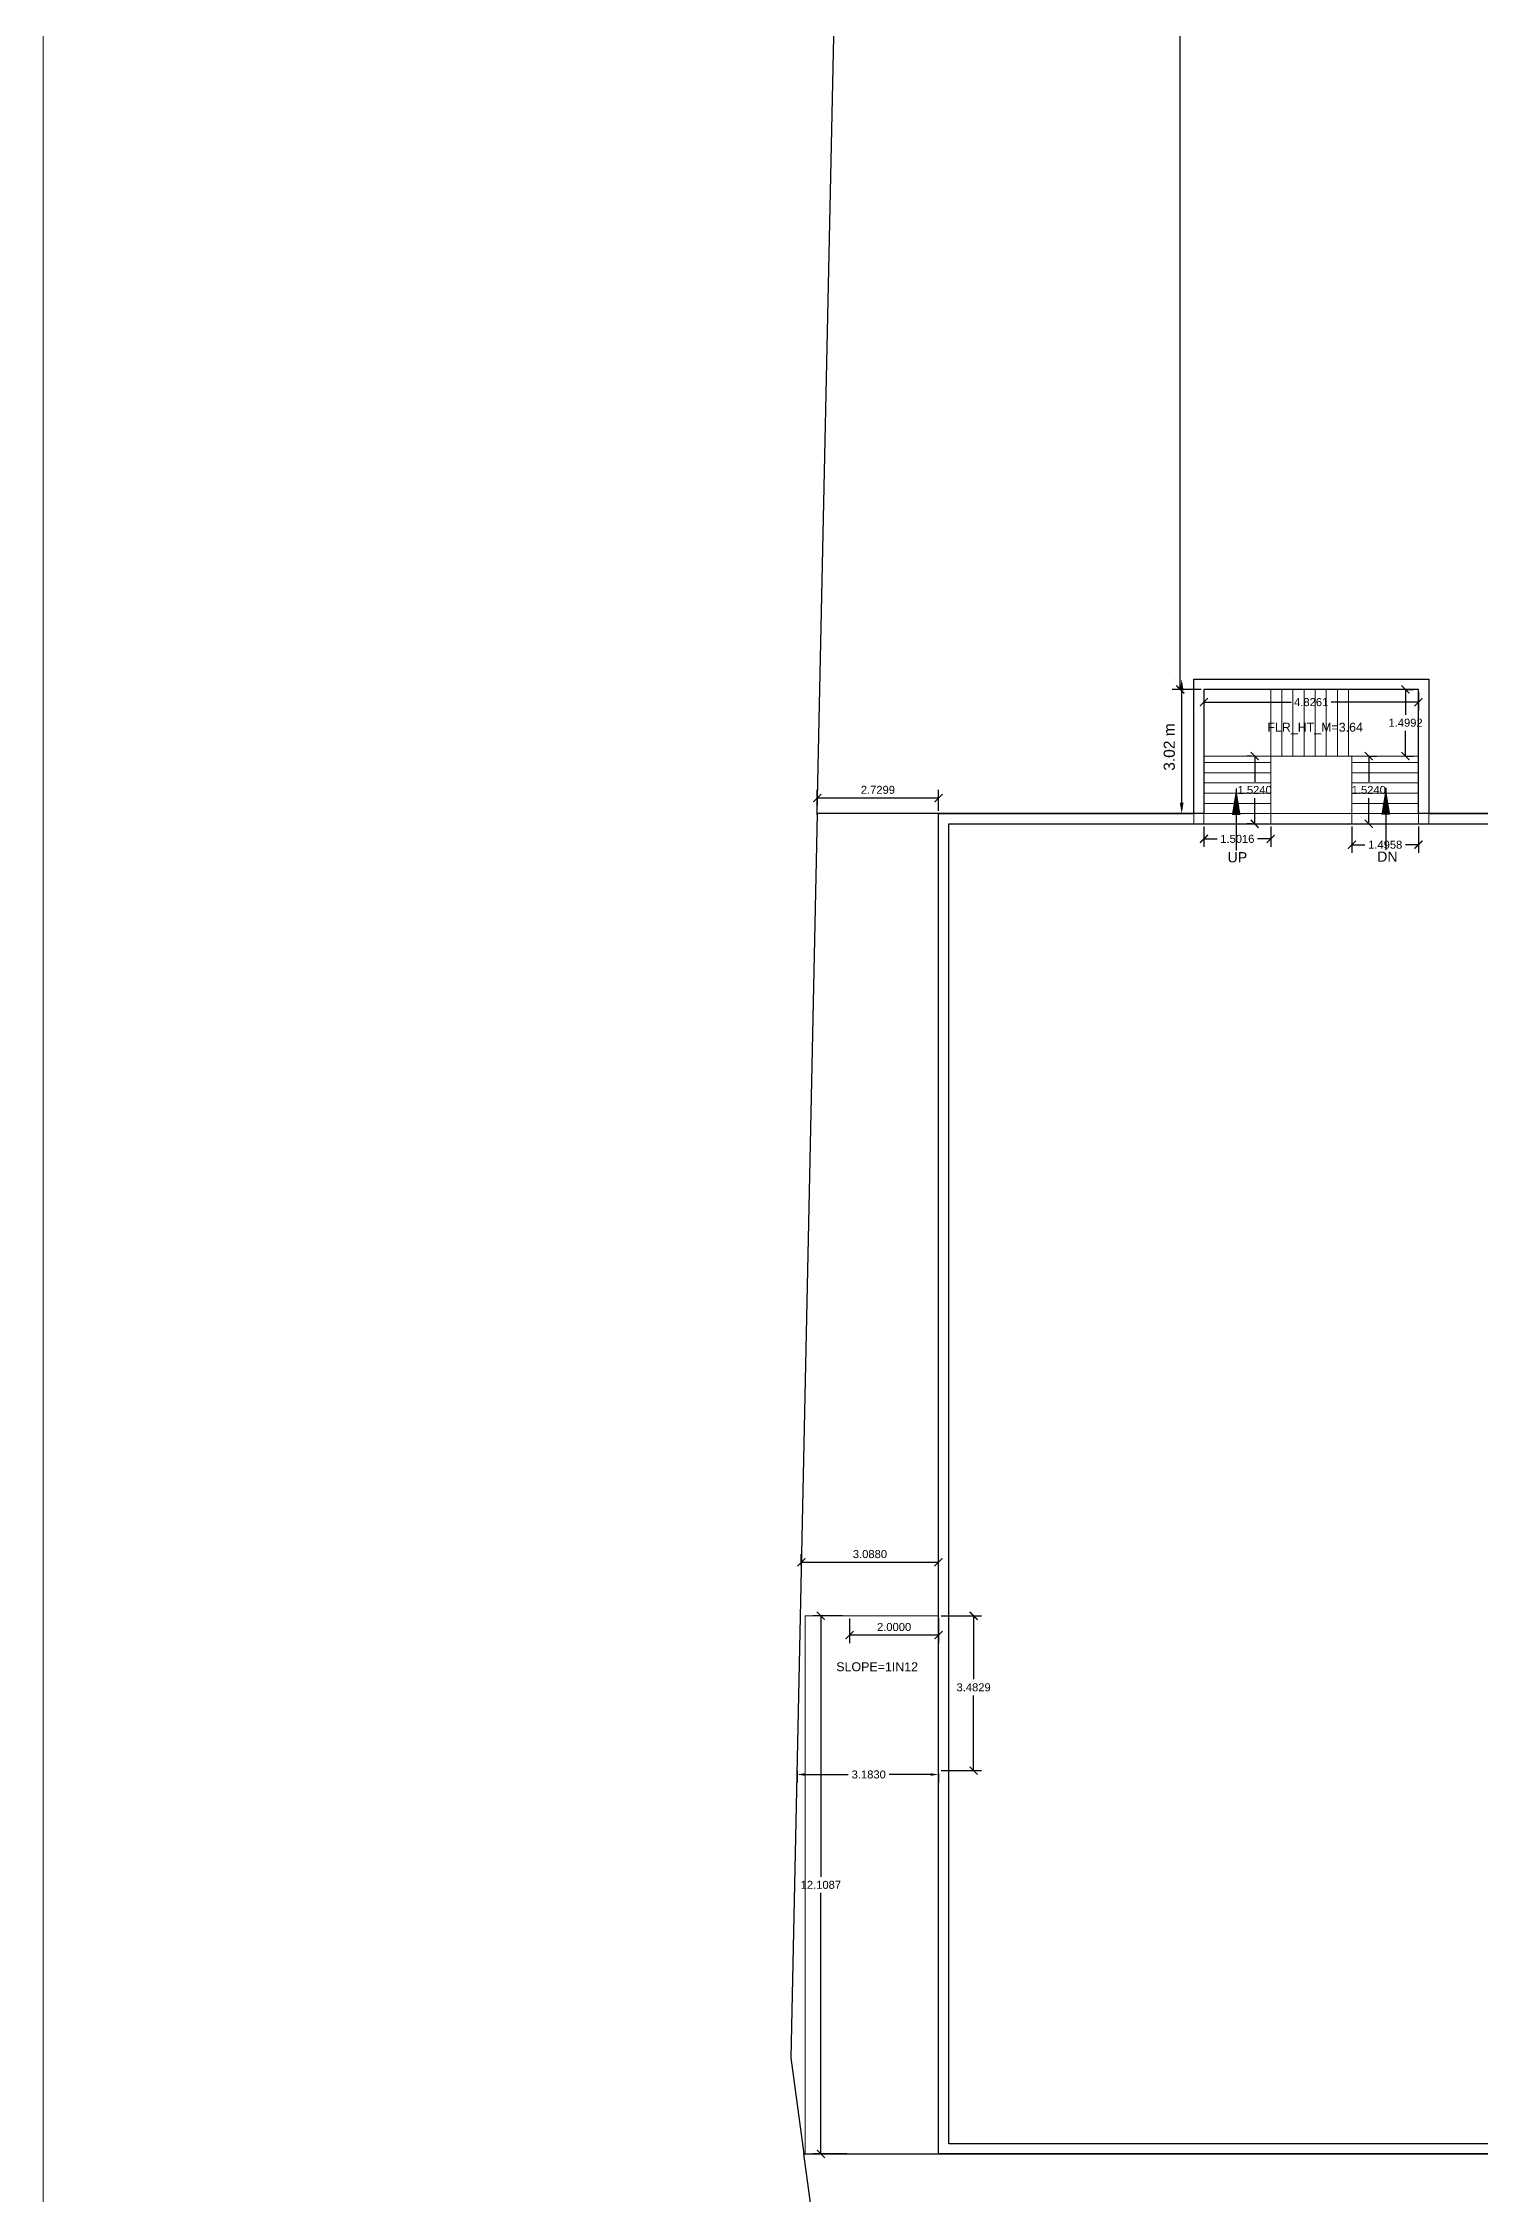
# Model space of a CAD drawing. Header units: metres. Extents: x -1561199 to -1560810, y 43748 to 43956.
# Drawn here: x -1561199.41 to -1561167.06, y 43831.55 to 43879.97 of the extents above; entities that cross this region are included whole.
import ezdxf

# ---------------------------------------------------------------- set-up
doc = ezdxf.new("R2010")
doc.units = ezdxf.units.M
doc.header["$LTSCALE"] = 750
doc.header["$MEASUREMENT"] = 0
doc.header["$PDMODE"] = 35
doc.header["$PDSIZE"] = 50
doc.layers.get('0').update_dxf_attribs({"lineweight": 5, "plot": 0})
doc.layers.get('Defpoints').update_dxf_attribs({"lineweight": 0})
for name, color, linetype in [('BLK_1_BASEMENT_-1_BLDG_FOOTPRINT', 1, 'Continuous'), ('BLK_1_FLR_-1_COVERED_PARKING', 173, 'Continuous'), ('BLK_1_FLR_0_EXIT_WIDTH_DOOR', 2, 'Continuous'), ('BLK_1_LVL_-1_BSMNT_FRONT_SETBACK', 2, 'Continuous'), ('BLK_1_LVL_-1_BSMNT_REAR_SETBACK', 11, 'Continuous'), ('BLK_1_LVL_-1_BSMNT_SIDE_SETBACK1', 171, 'Continuous')]:
    doc.layers.add(name, color=color, linetype=linetype)
for name, color, linetype, plot in [('BLK_1_COVERED_AREA', 140, 'Continuous', False), ('BLK_1_FLR_-1_BLT_UP_AREA', 1, 'Continuous', False), ('BLK_1_FLR_-1_BLT_UP_AREA_DEDUCT', 1, 'Continuous', False)]:
    doc.layers.add(name, color=color, linetype=linetype, plot=plot)
for name, color, linetype, lineweight in [('BLK_1_FLR_-1_FIRESTAIR_1', 1, 'Continuous', 0), ('BLK_1_FLR_-1_FIRESTAIR_1_FLIGHT_1', 7, 'Continuous', 0), ('BLK_1_FLR_-1_FIRESTAIR_1_FLIGHT_2', 7, 'Continuous', 0), ('BLK_1_FLR_-1_FIRESTAIR_1_LANDING_1', 7, 'Continuous', 0), ('BLK_1_FLR_-1_VEHICLE_RAMP_1', 1, 'Continuous', 0), ('ED', 30, 'Continuous', 0)]:
    doc.layers.add(name, color=color, linetype=linetype, lineweight=lineweight)
doc.styles.add('S', font='swiss.ttf')
doc.styles.get("Standard").update_dxf_attribs({"font": 'arial.ttf'})
doc.dimstyles.new('METRIC', dxfattribs={"dimtxt": 0.45, "dimasz": 0.25, "dimexe": 0.15, "dimexo": 0.15, "dimgap": 0.15, "dimtad": 1, "dimzin": 0, "dimdsep": 46, "dimtxsty": 'S', "dimcen": 0, "dimclrd": 1, "dimclre": 1, "dimclrt": 5, "dimadec": 0, "dimazin": 2, "dimtfac": 1, "dimtix": 1, "dimtofl": 0, "dimtmove": 1, "dimatfit": 0, "dimfxl": 0, "dimtolj": 1, "dimtzin": 0, "dimarcsym": 0})
doc.dimstyles.get("Standard").update_dxf_attribs({"dimtxt": 0.18, "dimasz": 0.18, "dimexe": 0.18, "dimexo": 0.0625, "dimgap": 0.09, "dimtad": 1, "dimtih": 1, "dimtoh": 1, "dimdec": 4, "dimzin": 0, "dimdsep": 46, "dimtxsty": 'Standard', "dimblk": 'ARCHTICK', "dimcen": 0.09, "dimadec": 0, "dimazin": 0, "dimtfac": 1, "dimtdec": 4, "dimtofl": 0, "dimtmove": 0, "dimatfit": 3, "dimldrblk": 'ARCHTICK', "dimfxl": 0, "dimtolj": 1, "dimtzin": 0, "dimarcsym": 0})
doc.dimstyles.new('STANDARD$0', dxfattribs={"dimscale": 0, "dimtxt": 9, "dimasz": 2, "dimexe": 2, "dimexo": 1, "dimgap": 0.5, "dimtad": 1, "dimdec": 1, "dimzin": 0, "dimdsep": 46, "dimlunit": 4, "dimtxsty": 'Standard', "dimblk1": 'ARCHTICK', "dimblk2": 'ARCHTICK', "dimsah": 1, "dimcen": 0, "dimdle": 1.5, "dimclrd": 1, "dimclre": 1, "dimclrt": 4, "dimadec": 0, "dimazin": 0, "dimtfac": 0.3, "dimtdec": 1, "dimtix": 1, "dimtmove": 0, "dimatfit": 3, "dimldrblk": 'ARCHTICK', "dimfxl": 0, "dimfrac": 2, "dimtolj": 1, "dimtzin": 0, "dimarcsym": 0})

# ---------------------------------------------------------------- blocks, each defined once
blk = doc.blocks.new('_ArchTick')
at = {"color": 0, "linetype": 'ByBlock', "const_width": 0.15}
blk.add_lwpolyline([(-0.5, -0.5), (0.5, 0.5)], dxfattribs=at)
blk = doc.blocks.new('*D288')
at = {"layer": 'Defpoints', "color": 0}
for p in [(-1561173.824, 43909.902), (-1561173.076, 43909.902, -22.097), (-1561173.292, 43865.427, -22.097)]:
    blk.add_point(p, dxfattribs=at)
at = {"layer": 'ED', "color": 0, "lineweight": -2}
for p, q in [((-1561173.138, 43909.902), (-1561174.004, 43909.902)), ((-1561173.824, 43909.902), (-1561173.824, 43887.846)), ((-1561173.824, 43865.427), (-1561173.824, 43887.482)), ((-1561173.354, 43865.427), (-1561174.004, 43865.427))]:
    blk.add_line(p, q, dxfattribs=at)
at = {"layer": 'ED', "color": 0, "lineweight": -2, "xscale": 0.18, "yscale": 0.18, "zscale": 0.18}
for p, rotation in [((-1561173.824, 43909.902), 90), ((-1561173.824, 43865.427), 270)]:
    blk.add_blockref('_ArchTick', p, dxfattribs=dict(at, rotation=rotation))
at = {"layer": 'ED', "color": 0, "insert": (-1561173.824, 43887.664), "char_height": 0.18, "attachment_point": 5}
blk.add_mtext('\\A1;44.4750', dxfattribs=at)
blk = doc.blocks.new('*D290')
at = {"layer": 'Defpoints', "color": 0}
for p in [(-1561179.262, 43862.985), (-1561181.992, 43862.546, -22.097), (-1561179.262, 43862.632, -22.097)]:
    blk.add_point(p, dxfattribs=at)
at = {"layer": 'ED', "color": 0, "lineweight": -2}
for p, q in [((-1561181.992, 43862.609), (-1561181.992, 43863.165)), ((-1561181.992, 43862.985), (-1561179.262, 43862.985)), ((-1561179.262, 43862.695), (-1561179.262, 43863.165))]:
    blk.add_line(p, q, dxfattribs=at)
at = {"layer": 'ED', "color": 0, "lineweight": -2, "xscale": 0.18, "yscale": 0.18, "zscale": 0.18, "rotation": 180}
blk.add_blockref('_ArchTick', (-1561181.992, 43862.985), dxfattribs=at)
at = {"layer": 'ED', "color": 0, "lineweight": -2, "xscale": 0.18, "yscale": 0.18, "zscale": 0.18}
blk.add_blockref('_ArchTick', (-1561179.262, 43862.985), dxfattribs=at)
at = {"layer": 'ED', "color": 0, "insert": (-1561180.627, 43863.167), "char_height": 0.18, "attachment_point": 5}
blk.add_mtext('\\A1;2.7299', dxfattribs=at)
blk = doc.blocks.new('*D306')
at = {"color": 0, "lineweight": -2}
for p, q in [((-1561173.942, 43865.657), (-1561173.942, 43865.657)), ((-1561173.792, 43862.882), (-1561173.792, 43865.407)), ((-1561173.942, 43862.632), (-1561173.942, 43862.632))]:
    blk.add_line(p, q, dxfattribs=at)
at = {"color": 0}
for points in [[(-1561173.834, 43865.407), (-1561173.75, 43865.407), (-1561173.792, 43865.657)], [(-1561173.834, 43862.882), (-1561173.75, 43862.882), (-1561173.792, 43862.632)]]:
    blk.add_solid(points, dxfattribs=at)
at = {"layer": 'Defpoints', "color": 0}
for p in [(-1561173.792, 43865.657), (-1561173.522, 43865.657, -1145.117), (-1561173.292, 43862.632, -1123.851)]:
    blk.add_point(p, dxfattribs=at)
at = {"color": 0, "lineweight": -2, "insert": (-1561174.071, 43864.131), "char_height": 0.25, "attachment_point": 5, "rotation": 90, "style": 'S'}
blk.add_mtext('\\A1;3.02 m', dxfattribs=at)
blk = doc.blocks.new('*D312')
at = {"layer": 'BLK_1_FLR_-1_FIRESTAIR_1_LANDING_1', "color": 0, "linetype": 'Continuous', "lineweight": -2}
for p, q in [((-1561173.292, 43865.364), (-1561173.292, 43864.96)), ((-1561168.466, 43865.364), (-1561168.466, 43864.96))]:
    blk.add_line(p, q, dxfattribs=at)
at = {"layer": 'BLK_1_FLR_-1_FIRESTAIR_1_LANDING_1', "color": 0, "lineweight": -2}
for p, q in [((-1561173.292, 43865.14), (-1561171.329, 43865.14)), ((-1561168.466, 43865.14), (-1561170.429, 43865.14))]:
    blk.add_line(p, q, dxfattribs=at)
at = {"layer": 'Defpoints', "color": 0, "linetype": 'Continuous'}
for p in [(-1561173.292, 43865.427, -763.65), (-1561168.466, 43865.427, -763.65), (-1561168.466, 43865.14)]:
    blk.add_point(p, dxfattribs=at)
at = {"layer": 'BLK_1_FLR_-1_FIRESTAIR_1_LANDING_1', "color": 0, "linetype": 'Continuous', "lineweight": -2, "xscale": 0.18, "yscale": 0.18, "zscale": 0.18, "rotation": 180}
blk.add_blockref('_ArchTick', (-1561173.292, 43865.14), dxfattribs=at)
at = {"layer": 'BLK_1_FLR_-1_FIRESTAIR_1_LANDING_1', "color": 0, "linetype": 'Continuous', "lineweight": -2, "xscale": 0.18, "yscale": 0.18, "zscale": 0.18}
blk.add_blockref('_ArchTick', (-1561168.466, 43865.14), dxfattribs=at)
at = {"layer": 'BLK_1_FLR_-1_FIRESTAIR_1_LANDING_1', "color": 0, "linetype": 'Continuous', "insert": (-1561170.879, 43865.14), "char_height": 0.18, "attachment_point": 5}
blk.add_mtext('\\A1;4.8261', dxfattribs=at)
blk = doc.blocks.new('*D313')
at = {"layer": 'BLK_1_FLR_-1_FIRESTAIR_1_FLIGHT_1', "color": 0, "linetype": 'Continuous', "lineweight": -2}
for p, q in [((-1561173.292, 43862.34), (-1561173.292, 43861.884)), ((-1561171.79, 43862.34), (-1561171.79, 43861.884)), ((-1561173.292, 43862.064), (-1561172.996, 43862.064)), ((-1561171.79, 43862.064), (-1561172.086, 43862.064))]:
    blk.add_line(p, q, dxfattribs=at)
at = {"layer": 'Defpoints', "color": 0, "linetype": 'Continuous'}
for p in [(-1561173.292, 43862.402, 21.07), (-1561171.79, 43862.402, 21.07), (-1561171.79, 43862.064)]:
    blk.add_point(p, dxfattribs=at)
at = {"layer": 'BLK_1_FLR_-1_FIRESTAIR_1_FLIGHT_1', "color": 0, "linetype": 'Continuous', "lineweight": -2, "xscale": 0.18, "yscale": 0.18, "zscale": 0.18, "rotation": 180}
blk.add_blockref('_ArchTick', (-1561173.292, 43862.064), dxfattribs=at)
at = {"layer": 'BLK_1_FLR_-1_FIRESTAIR_1_FLIGHT_1', "color": 0, "linetype": 'Continuous', "lineweight": -2, "xscale": 0.18, "yscale": 0.18, "zscale": 0.18}
blk.add_blockref('_ArchTick', (-1561171.79, 43862.064), dxfattribs=at)
at = {"layer": 'BLK_1_FLR_-1_FIRESTAIR_1_FLIGHT_1', "color": 0, "linetype": 'Continuous', "insert": (-1561172.541, 43862.064), "char_height": 0.18, "attachment_point": 5}
blk.add_mtext('\\A1;1.5016', dxfattribs=at)
blk = doc.blocks.new('*D314')
at = {"layer": 'BLK_1_FLR_-1_FIRESTAIR_1_FLIGHT_2', "color": 0, "linetype": 'Continuous', "lineweight": -2}
for p, q in [((-1561169.962, 43862.341), (-1561169.962, 43861.753)), ((-1561168.466, 43862.341), (-1561168.466, 43861.753)), ((-1561169.962, 43861.933), (-1561169.669, 43861.933)), ((-1561168.466, 43861.933), (-1561168.758, 43861.933))]:
    blk.add_line(p, q, dxfattribs=at)
at = {"layer": 'Defpoints', "color": 0, "linetype": 'Continuous'}
for p in [(-1561169.962, 43862.403, 21.07), (-1561168.466, 43862.403, 21.07), (-1561168.466, 43861.933)]:
    blk.add_point(p, dxfattribs=at)
at = {"layer": 'BLK_1_FLR_-1_FIRESTAIR_1_FLIGHT_2', "color": 0, "linetype": 'Continuous', "lineweight": -2, "xscale": 0.18, "yscale": 0.18, "zscale": 0.18, "rotation": 180}
blk.add_blockref('_ArchTick', (-1561169.962, 43861.933), dxfattribs=at)
at = {"layer": 'BLK_1_FLR_-1_FIRESTAIR_1_FLIGHT_2', "color": 0, "linetype": 'Continuous', "lineweight": -2, "xscale": 0.18, "yscale": 0.18, "zscale": 0.18}
blk.add_blockref('_ArchTick', (-1561168.466, 43861.933), dxfattribs=at)
at = {"layer": 'BLK_1_FLR_-1_FIRESTAIR_1_FLIGHT_2', "color": 0, "linetype": 'Continuous', "insert": (-1561169.214, 43861.933), "char_height": 0.18, "attachment_point": 5}
blk.add_mtext('\\A1;1.4958', dxfattribs=at)
blk = doc.blocks.new('*D315')
at = {"layer": 'BLK_1_FLR_-1_FIRESTAIR_1_FLIGHT_2', "color": 0, "linetype": 'Continuous', "lineweight": -2}
for p, q in [((-1561169.583, 43863.927), (-1561169.403, 43863.927)), ((-1561169.583, 43863.927), (-1561169.583, 43863.347)), ((-1561169.583, 43862.403), (-1561169.583, 43862.984)), ((-1561169.583, 43862.403), (-1561169.403, 43862.403))]:
    blk.add_line(p, q, dxfattribs=at)
at = {"layer": 'Defpoints', "color": 0, "linetype": 'Continuous'}
for p in [(-1561169.646, 43863.927, 21.07), (-1561169.646, 43862.403, 310.874), (-1561169.583, 43862.403)]:
    blk.add_point(p, dxfattribs=at)
at = {"layer": 'BLK_1_FLR_-1_FIRESTAIR_1_FLIGHT_2', "color": 0, "linetype": 'Continuous', "lineweight": -2, "xscale": 0.18, "yscale": 0.18, "zscale": 0.18}
for p, rotation in [((-1561169.583, 43863.927), 90), ((-1561169.583, 43862.403), 270)]:
    blk.add_blockref('_ArchTick', p, dxfattribs=dict(at, rotation=rotation))
at = {"layer": 'BLK_1_FLR_-1_FIRESTAIR_1_FLIGHT_2', "color": 0, "linetype": 'Continuous', "insert": (-1561169.583, 43863.165), "char_height": 0.18, "attachment_point": 5}
blk.add_mtext('\\A1;1.5240', dxfattribs=at)
blk = doc.blocks.new('*D316')
at = {"layer": 'BLK_1_FLR_-1_FIRESTAIR_1_FLIGHT_1', "color": 0, "linetype": 'Continuous', "lineweight": -2}
for p, q in [((-1561172.212, 43863.927), (-1561172.33, 43863.927)), ((-1561172.15, 43863.927), (-1561172.15, 43863.347)), ((-1561172.15, 43862.403), (-1561172.15, 43862.984)), ((-1561172.212, 43862.403), (-1561172.33, 43862.403))]:
    blk.add_line(p, q, dxfattribs=at)
at = {"layer": 'Defpoints', "color": 0, "linetype": 'Continuous'}
for p in [(-1561172.15, 43863.927, 21.07), (-1561172.15, 43863.927), (-1561172.15, 43862.403, 21.07)]:
    blk.add_point(p, dxfattribs=at)
at = {"layer": 'BLK_1_FLR_-1_FIRESTAIR_1_FLIGHT_1', "color": 0, "linetype": 'Continuous', "lineweight": -2, "xscale": 0.18, "yscale": 0.18, "zscale": 0.18}
for p, rotation in [((-1561172.15, 43863.927), 90), ((-1561172.15, 43862.403), 270)]:
    blk.add_blockref('_ArchTick', p, dxfattribs=dict(at, rotation=rotation))
at = {"layer": 'BLK_1_FLR_-1_FIRESTAIR_1_FLIGHT_1', "color": 0, "linetype": 'Continuous', "insert": (-1561172.15, 43863.165), "char_height": 0.18, "attachment_point": 5}
blk.add_mtext('\\A1;1.5240', dxfattribs=at)
blk = doc.blocks.new('*D317')
at = {"layer": 'BLK_1_FLR_-1_FIRESTAIR_1_LANDING_1', "color": 0, "lineweight": -2}
for p, q in [((-1561168.756, 43865.427), (-1561168.756, 43864.859)), ((-1561168.756, 43863.927), (-1561168.756, 43864.495))]:
    blk.add_line(p, q, dxfattribs=at)
at = {"layer": 'BLK_1_FLR_-1_FIRESTAIR_1_LANDING_1', "color": 0, "linetype": 'Continuous', "lineweight": -2}
for p, q in [((-1561168.742, 43865.427), (-1561168.576, 43865.427)), ((-1561168.742, 43863.927), (-1561168.576, 43863.927))]:
    blk.add_line(p, q, dxfattribs=at)
at = {"layer": 'Defpoints', "color": 0, "linetype": 'Continuous'}
for p in [(-1561168.805, 43865.427, -763.65), (-1561168.756, 43865.427), (-1561168.805, 43863.927, 21.07)]:
    blk.add_point(p, dxfattribs=at)
at = {"layer": 'BLK_1_FLR_-1_FIRESTAIR_1_LANDING_1', "color": 0, "linetype": 'Continuous', "lineweight": -2, "xscale": 0.18, "yscale": 0.18, "zscale": 0.18}
for p, rotation in [((-1561168.756, 43865.427), 90), ((-1561168.756, 43863.927), 270)]:
    blk.add_blockref('_ArchTick', p, dxfattribs=dict(at, rotation=rotation))
at = {"layer": 'BLK_1_FLR_-1_FIRESTAIR_1_LANDING_1', "color": 0, "linetype": 'Continuous', "insert": (-1561168.756, 43864.677), "char_height": 0.18, "attachment_point": 5}
blk.add_mtext('\\A1;1.4992', dxfattribs=at)
blk = doc.blocks.new('*D378')
at = {"layer": 'Defpoints', "color": 0}
for p in [(-1561182.35, 43845.652, -781.493), (-1561179.262, 43845.79), (-1561179.262, 43845.652, -22.097)]:
    blk.add_point(p, dxfattribs=at)
at = {"layer": 'ED', "color": 0, "lineweight": -2}
for p, q in [((-1561182.35, 43845.714), (-1561182.35, 43845.97)), ((-1561179.262, 43845.714), (-1561179.262, 43845.97)), ((-1561182.35, 43845.79), (-1561179.262, 43845.79))]:
    blk.add_line(p, q, dxfattribs=at)
at = {"layer": 'ED', "color": 0, "lineweight": -2, "xscale": 0.18, "yscale": 0.18, "zscale": 0.18, "rotation": 180}
blk.add_blockref('_ArchTick', (-1561182.35, 43845.79), dxfattribs=at)
at = {"layer": 'ED', "color": 0, "lineweight": -2, "xscale": 0.18, "yscale": 0.18, "zscale": 0.18}
blk.add_blockref('_ArchTick', (-1561179.262, 43845.79), dxfattribs=at)
at = {"layer": 'ED', "color": 0, "insert": (-1561180.806, 43845.972), "char_height": 0.18, "attachment_point": 5}
blk.add_mtext('\\A1;3.0880', dxfattribs=at)
blk = doc.blocks.new('*D380')
at = {"layer": 'Defpoints', "color": 0}
for p in [(-1561182.445, 43841.158, -1118.766), (-1561182.445, 43841.014), (-1561179.262, 43841.102, -381.467)]:
    blk.add_point(p, dxfattribs=at)
at = {"layer": 'ED', "color": 0, "lineweight": -2}
for p, q in [((-1561182.445, 43841.096), (-1561182.445, 43840.834)), ((-1561182.265, 43841.014), (-1561181.296, 43841.014)), ((-1561179.442, 43841.014), (-1561180.37, 43841.014)), ((-1561179.262, 43841.04), (-1561179.262, 43840.834))]:
    blk.add_line(p, q, dxfattribs=at)
at = {"layer": 'ED', "color": 0}
for points in [[(-1561182.265, 43841.044), (-1561182.265, 43840.984), (-1561182.445, 43841.014)], [(-1561179.442, 43841.044), (-1561179.442, 43840.984), (-1561179.262, 43841.014)]]:
    blk.add_solid(points, dxfattribs=at)
at = {"layer": 'ED', "color": 0, "insert": (-1561180.833, 43841.014), "char_height": 0.18, "attachment_point": 5}
blk.add_mtext('\\A1;3.1830', dxfattribs=at)
blk = doc.blocks.new('*D381')
at = {"layer": 'BLK_1_FLR_0_EXIT_WIDTH_DOOR', "color": 0, "lineweight": -2}
for p, q in [((-1561179.2, 43844.585), (-1561178.293, 43844.585)), ((-1561178.473, 43844.585), (-1561178.473, 43843.157)), ((-1561178.473, 43841.102), (-1561178.473, 43842.793)), ((-1561179.2, 43841.102), (-1561178.293, 43841.102))]:
    blk.add_line(p, q, dxfattribs=at)
at = {"layer": 'Defpoints', "color": 0}
for p in [(-1561179.262, 43844.585, -1118.766), (-1561178.473, 43844.585), (-1561179.262, 43841.102, -381.467)]:
    blk.add_point(p, dxfattribs=at)
at = {"layer": 'BLK_1_FLR_0_EXIT_WIDTH_DOOR', "color": 0, "lineweight": -2, "xscale": 0.18, "yscale": 0.18, "zscale": 0.18}
for p, rotation in [((-1561178.473, 43844.585), 90), ((-1561178.473, 43841.102), 270)]:
    blk.add_blockref('_ArchTick', p, dxfattribs=dict(at, rotation=rotation))
at = {"layer": 'BLK_1_FLR_0_EXIT_WIDTH_DOOR', "color": 0, "insert": (-1561178.473, 43842.975), "char_height": 0.18, "attachment_point": 5}
blk.add_mtext('\\A1;3.4829', dxfattribs=at)
blk = doc.blocks.new('*D382')
at = {"layer": 'BLK_1_FLR_-1_VEHICLE_RAMP_1', "color": 0, "lineweight": -2}
for p, q in [((-1561181.425, 43844.585), (-1561182.09, 43844.585)), ((-1561181.91, 43844.585), (-1561181.91, 43838.713)), ((-1561181.91, 43832.476), (-1561181.91, 43838.349)), ((-1561181.325, 43832.476), (-1561182.09, 43832.476))]:
    blk.add_line(p, q, dxfattribs=at)
at = {"layer": 'Defpoints', "color": 0}
for p in [(-1561181.362, 43844.585), (-1561181.91, 43832.476), (-1561181.262, 43832.476)]:
    blk.add_point(p, dxfattribs=at)
at = {"layer": 'BLK_1_FLR_-1_VEHICLE_RAMP_1', "color": 0, "lineweight": -2, "xscale": 0.18, "yscale": 0.18, "zscale": 0.18}
for p, rotation in [((-1561181.91, 43844.585), 90), ((-1561181.91, 43832.476), 270)]:
    blk.add_blockref('_ArchTick', p, dxfattribs=dict(at, rotation=rotation))
at = {"layer": 'BLK_1_FLR_-1_VEHICLE_RAMP_1', "color": 0, "insert": (-1561181.91, 43838.531), "char_height": 0.18, "attachment_point": 5}
blk.add_mtext('\\A1;12.1087', dxfattribs=at)
blk = doc.blocks.new('*D383')
at = {"layer": 'BLK_1_FLR_-1_VEHICLE_RAMP_1', "color": 0, "lineweight": -2}
for p, q in [((-1561181.262, 43844.523), (-1561181.262, 43843.97)), ((-1561179.262, 43844.523), (-1561179.262, 43843.97)), ((-1561179.262, 43844.15), (-1561181.262, 43844.15))]:
    blk.add_line(p, q, dxfattribs=at)
at = {"layer": 'Defpoints', "color": 0}
for p in [(-1561181.262, 43844.585), (-1561179.262, 43844.585), (-1561181.262, 43844.15)]:
    blk.add_point(p, dxfattribs=at)
at = {"layer": 'BLK_1_FLR_-1_VEHICLE_RAMP_1', "color": 0, "lineweight": -2, "xscale": 0.18, "yscale": 0.18, "zscale": 0.18, "rotation": 180}
blk.add_blockref('_ArchTick', (-1561181.262, 43844.15), dxfattribs=at)
at = {"layer": 'BLK_1_FLR_-1_VEHICLE_RAMP_1', "color": 0, "lineweight": -2, "xscale": 0.18, "yscale": 0.18, "zscale": 0.18}
blk.add_blockref('_ArchTick', (-1561179.262, 43844.15), dxfattribs=at)
at = {"layer": 'BLK_1_FLR_-1_VEHICLE_RAMP_1', "color": 0, "insert": (-1561180.262, 43844.332), "char_height": 0.18, "attachment_point": 5}
blk.add_mtext('\\A1;2.0000', dxfattribs=at)

msp = doc.modelspace()

# ---------------------------------------------------------------- linework, layer by layer
for p, q in [((-1561173.29189, 43865.42667, -785.74717), (-1561173.29189, 43862.40347, -785.74717)), ((-1561173.29174, 43865.42667, -785.74717), (-1561173.29174, 43862.40347, -785.74717)), ((-1561171.79033, 43863.92747, -785.74717), (-1561171.79033, 43865.42667, -785.74717)), ((-1561171.79018, 43863.92747, -785.74717), (-1561171.79018, 43865.42667, -785.74717)), ((-1561171.54033, 43863.92747, -785.74717), (-1561171.54033, 43865.42667, -785.74717)), ((-1561171.54018, 43863.92747, -785.74717), (-1561171.54018, 43865.42667, -785.74717)), ((-1561171.29033, 43863.92747, -785.74717), (-1561171.29033, 43865.42667, -785.74717)), ((-1561171.29018, 43863.92747, -785.74717), (-1561171.29018, 43865.42667, -785.74717)), ((-1561171.04033, 43863.92747, -785.74717), (-1561171.04033, 43865.42667, -785.74717)), ((-1561171.04018, 43863.92747, -785.74717), (-1561171.04018, 43865.42667, -785.74717)), ((-1561170.79033, 43863.92747, -785.74717), (-1561170.79033, 43865.42667, -785.74717)), ((-1561170.79018, 43863.92747, -785.74717), (-1561170.79018, 43865.42667, -785.74717)), ((-1561170.54033, 43863.92747, -785.74717), (-1561170.54033, 43865.42667, -785.74717)), ((-1561170.54018, 43863.92747, -785.74717), (-1561170.54018, 43865.42667, -785.74717)), ((-1561170.29033, 43863.92747, -785.74717), (-1561170.29033, 43865.42667, -785.74717)), ((-1561170.29018, 43863.92747, -785.74717), (-1561170.29018, 43865.42667, -785.74717)), ((-1561170.04033, 43863.92747, -785.74717), (-1561170.04033, 43865.42667, -785.74717)), ((-1561170.04018, 43863.92747, -785.74717), (-1561170.04018, 43865.42667, -785.74717)), ((-1561171.78956, 43863.78207, -764.47848), (-1561173.29174, 43863.78207, -785.76469)), ((-1561169.962, 43863.78207, -764.47848), (-1561168.45981, 43863.78207, -785.76469)), ((-1561171.78956, 43863.55207, -764.46972), (-1561173.29174, 43863.55207, -785.75593)), ((-1561171.78956, 43863.32207, -764.46972), (-1561173.29174, 43863.32207, -785.75593)), ((-1561169.962, 43863.55207, -764.46972), (-1561168.45981, 43863.55207, -785.75593)), ((-1561169.962, 43863.32207, -764.46972), (-1561168.45981, 43863.32207, -785.75593)), ((-1561171.78956, 43863.09207, -764.46096), (-1561173.29174, 43863.09207, -785.74717)), ((-1561171.78956, 43862.86207, -764.46096), (-1561173.29174, 43862.86207, -785.74717)), ((-1561169.962, 43863.09207, -764.46096), (-1561168.45981, 43863.09207, -785.74717)), ((-1561169.962, 43862.86207, -764.46096), (-1561168.45981, 43862.86207, -785.74717)), ((-1561171.78956, 43862.63207, -764.46096), (-1561173.29174, 43862.63207, -785.74717)), ((-1561173.29174, 43862.40347, 358.55937), (-1561171.79018, 43862.40347, 358.55937)), ((-1561171.79033, 43862.40347, 337.27316), (-1561171.79033, 43862.63207, -785.74717)), ((-1561171.79018, 43862.63207, -764.46096), (-1561171.78956, 43862.63207, -764.46096)), ((-1561171.78956, 43862.63207, -764.46096), (-1561171.79018, 43862.63207, -764.46096)), ((-1561171.79018, 43862.40347, 337.27316), (-1561171.79018, 43862.63207, -785.74717)), ((-1561169.962, 43862.63207, -764.46096), (-1561169.96138, 43862.63207, -764.46096)), ((-1561169.962, 43862.63207, -764.46096), (-1561168.45981, 43862.63207, -785.74717)), ((-1561169.96153, 43862.40347, 337.27316), (-1561169.96153, 43862.63207, -785.74717)), ((-1561169.96138, 43862.40347, 337.27316), (-1561169.96138, 43862.63207, -785.74717)), ((-1561168.45981, 43862.40347, 358.55937), (-1561169.96138, 43862.40347, 358.55937))]:
    msp.add_line(p, q)
at = {"color": 1}
for p, q in [((-1561169.96153, 43862.63207, -764.5248), (-1561171.79033, 43862.63207, -764.6377)), ((-1561171.78971, 43862.63207, -764.46096), (-1561171.79033, 43862.63207, -764.46096)), ((-1561171.63793, 43862.63207, -764.46096), (-1561171.78971, 43862.63207, -764.46096)), ((-1561169.96153, 43862.40347, -687.04734), (-1561171.02768, 43862.40347, -764.46096)), ((-1561169.96214, 43862.63207, -764.46096), (-1561169.96153, 43862.63207, -764.46096))]:
    msp.add_line(p, q, dxfattribs=at)
at = {"color": 0}
msp.add_line((-1561179.26197, 43841.10205, 355.8316), (-1561179.26212, 43839.48158, 355.8316), dxfattribs=at)
msp.add_lwpolyline([(-1561199.40878, 43747.52247), (-1560810.4486, 43747.52247), (-1560810.4486, 43937.6892), (-1561199.40878, 43937.6892)], close=True)
at = {"elevation": -785.74717}
for points in [[(-1561171.79033, 43862.63207), (-1561171.79033, 43863.92747), (-1561169.96153, 43863.92747), (-1561169.96153, 43862.40347)], [(-1561171.79018, 43862.63207), (-1561171.79018, 43863.92747), (-1561169.96138, 43863.92747), (-1561169.96138, 43862.40347)]]:
    msp.add_lwpolyline(points, dxfattribs=at)
at = {"layer": 'BLK_1_BASEMENT_-1_BLDG_FOOTPRINT', "elevation": -22.0971}
msp.add_lwpolyline([(-1561168.23576, 43865.65667), (-1561168.23576, 43862.63207), (-1561155.79206, 43862.63207), (-1561155.79206, 43832.47638), (-1561179.26221, 43832.47638), (-1561179.26206, 43862.63207), (-1561173.52189, 43862.63207), (-1561173.52189, 43865.65667)], close=True, dxfattribs=at)
at = {"layer": 'BLK_1_COVERED_AREA', "color": 140, "linetype": 'Continuous', "elevation": -22.0971}
msp.add_lwpolyline([(-1561168.23576, 43865.65667), (-1561168.23576, 43862.63207), (-1561155.79206, 43862.63207), (-1561155.79206, 43832.47638), (-1561179.26221, 43832.47638), (-1561179.26206, 43862.63207), (-1561173.52189, 43862.63207), (-1561173.52189, 43865.65667)], close=True, dxfattribs=at)
at = {"layer": 'BLK_1_FLR_-1_BLT_UP_AREA', "color": 13, "elevation": -22.0971}
msp.add_lwpolyline([(-1561168.23576, 43865.65667), (-1561168.23576, 43862.63207), (-1561155.79206, 43862.63207), (-1561155.79206, 43832.47638), (-1561179.26221, 43832.47638), (-1561179.26206, 43862.63207), (-1561173.52189, 43862.63207), (-1561173.52189, 43865.65667)], close=True, dxfattribs=at)
at = {"layer": 'BLK_1_FLR_-1_BLT_UP_AREA_DEDUCT', "color": 13, "elevation": -22.0971}
msp.add_lwpolyline([(-1561168.23576, 43865.65667), (-1561168.23576, 43862.63207), (-1561155.79206, 43862.63207), (-1561155.79206, 43832.47638), (-1561179.26221, 43832.47638), (-1561179.26206, 43862.63207), (-1561173.52189, 43862.63207), (-1561173.52189, 43865.65667)], close=True, dxfattribs=at)
at = {"layer": 'BLK_1_FLR_-1_COVERED_PARKING', "elevation": 350.6324}
msp.add_lwpolyline([(-1561179.03221, 43862.40354), (-1561156.02221, 43862.40354), (-1561156.02221, 43839.39935), (-1561160.08581, 43839.39935), (-1561160.08581, 43832.70645), (-1561179.03221, 43832.70645), (-1561179.03221, 43862.40354)], dxfattribs=at)
at = {"layer": 'BLK_1_FLR_-1_FIRESTAIR_1', "color": 1, "linetype": 'Continuous', "elevation": 288.77677}
msp.add_lwpolyline([(-1561173.52189, 43862.40347), (-1561168.23576, 43862.40347), (-1561168.23576, 43865.65667), (-1561173.52189, 43865.65667)], close=True, dxfattribs=at)
at = {"layer": 'BLK_1_FLR_-1_FIRESTAIR_1_FLIGHT_1', "color": 7, "linetype": 'Continuous'}
for p, q in [((-1561171.78971, 43863.78207, -764.47848), (-1561173.29189, 43863.78207, -785.76469)), ((-1561171.78971, 43863.55207, -764.46972), (-1561173.29189, 43863.55207, -785.75593)), ((-1561171.78971, 43863.32207, -764.46972), (-1561173.29189, 43863.32207, -785.75593)), ((-1561171.78971, 43863.09207, -764.46096), (-1561173.29189, 43863.09207, -785.74717)), ((-1561171.78971, 43862.86207, -764.46096), (-1561173.29189, 43862.86207, -785.74717)), ((-1561171.78971, 43862.63207, -764.46096), (-1561173.29189, 43862.63207, -785.74717)), ((-1561173.29189, 43862.40347, 358.55937), (-1561171.79033, 43862.40347, 358.55937))]:
    msp.add_line(p, q, dxfattribs=at)
at = {"layer": 'BLK_1_FLR_-1_FIRESTAIR_1_FLIGHT_1', "color": 7, "linetype": 'Continuous', "elevation": -1.02731}
msp.add_lwpolyline([(-1561173.29189, 43862.40347), (-1561171.79033, 43862.40347), (-1561171.79033, 43863.92747), (-1561173.29189, 43863.92747)], close=True, dxfattribs=at)
at = {"layer": 'BLK_1_FLR_-1_FIRESTAIR_1_FLIGHT_2', "color": 7, "linetype": 'Continuous'}
for p, q in [((-1561169.96214, 43863.78207, -764.47848), (-1561168.45996, 43863.78207, -785.76469)), ((-1561168.46561, 43863.92747, -785.74717), (-1561169.96138, 43863.92747, -785.74717)), ((-1561169.96214, 43863.55207, -764.46972), (-1561168.45996, 43863.55207, -785.75593)), ((-1561169.96214, 43863.32207, -764.46972), (-1561168.45996, 43863.32207, -785.75593)), ((-1561169.96214, 43863.09207, -764.46096), (-1561168.45996, 43863.09207, -785.74717)), ((-1561169.96214, 43862.86207, -764.46096), (-1561168.45996, 43862.86207, -785.74717)), ((-1561169.96214, 43862.63207, -764.46096), (-1561168.45996, 43862.63207, -785.74717)), ((-1561168.45996, 43862.40347, 358.55937), (-1561169.96153, 43862.40347, 358.55937))]:
    msp.add_line(p, q, dxfattribs=at)
at = {"layer": 'BLK_1_FLR_-1_FIRESTAIR_1_FLIGHT_2', "color": 7, "linetype": 'Continuous', "elevation": -1.02731}
msp.add_lwpolyline([(-1561169.96153, 43862.40347), (-1561168.46576, 43862.40347), (-1561168.46576, 43863.92747), (-1561169.96153, 43863.92747)], close=True, dxfattribs=at)
at = {"layer": 'BLK_1_FLR_-1_FIRESTAIR_1_LANDING_1', "color": 7, "linetype": 'Continuous', "elevation": -785.74717}
msp.add_lwpolyline([(-1561173.29189, 43865.42667), (-1561168.46576, 43865.42667), (-1561168.46576, 43863.92747), (-1561173.29189, 43863.92747)], close=True, dxfattribs=at)
at = {"layer": 'BLK_1_FLR_-1_VEHICLE_RAMP_1', "elevation": -425.66156}
msp.add_lwpolyline([(-1561182.26239, 43832.47644), (-1561182.26239, 43844.5851), (-1561179.26239, 43844.5851), (-1561179.26239, 43832.47644)], close=True, dxfattribs=at)
at = {"layer": 'BLK_1_LVL_-1_BSMNT_FRONT_SETBACK', "elevation": -22.0971}
msp.add_lwpolyline([(-1561155.79206, 43832.47645), (-1561150.96358, 43832.47655), (-1561146.44829, 43800.31757), (-1561180.89284, 43822.18566), (-1561182.28982, 43832.47645), (-1561179.26199, 43832.47645)], close=True, dxfattribs=at)
at = {"layer": 'BLK_1_LVL_-1_BSMNT_REAR_SETBACK', "elevation": -22.0971}
msp.add_lwpolyline([(-1561153.80415, 43862.63214), (-1561168.46576, 43862.63214), (-1561168.46576, 43865.42674), (-1561173.29189, 43865.42674), (-1561173.29189, 43862.63214), (-1561179.26206, 43862.6322), (-1561181.99009, 43862.6322), (-1561181.57475, 43882.22806), (-1561185.43488, 43906.72581), (-1561156.57263, 43914.14275), (-1561151.37071, 43904.90695), (-1561153.80415, 43862.63214)], close=True, dxfattribs=at)
at = {"layer": 'BLK_1_LVL_-1_BSMNT_SIDE_SETBACK1', "elevation": -22.0971}
msp.add_lwpolyline([(-1561179.26206, 43862.6322), (-1561181.99009, 43862.6322), (-1561182.58336, 43834.63877), (-1561182.28981, 43832.47639), (-1561179.26199, 43832.47645)], close=True, dxfattribs=at)

# ---------------------------------------------------------------- texts
at = {"char_height": 0.23, "width": 1.6153676, "attachment_point": 1}
for s, insert in [('DN', (-1561169.39784, 43861.77997, 358.55937)), ('DN', (-1561169.39769, 43861.77997, 358.55937)), ('UP', (-1561172.76314, 43861.7665, 358.55937)), ('UP', (-1561172.76299, 43861.7665, 358.55937))]:
    msp.add_mtext(s, dxfattribs=dict(at, insert=insert))
at = {"layer": 'BLK_1_FLR_-1_FIRESTAIR_1', "color": 1, "linetype": 'Continuous', "insert": (-1561170.79033, 43864.67707, -785.74717), "char_height": 0.2, "width": 2.4, "attachment_point": 2}
msp.add_mtext('FLR_HT_M=3.64', dxfattribs=at)
at = {"layer": 'BLK_1_FLR_-1_VEHICLE_RAMP_1', "insert": (-1561180.6428, 43843.53898, 715.20186), "char_height": 0.2, "width": 2.4, "attachment_point": 2}
msp.add_mtext('SLOPE=1IN12', dxfattribs=at)

# ---------------------------------------------------------------- dimensions: what is measured, and where the dimension line sits
at = {"lineweight": -2}
dim = msp.add_linear_dim(base=(-1561173.79203, 43865.65667, 359.37026), p1=(-1561173.29174, 43862.63207, -764.48121), p2=(-1561173.52174, 43865.65667, -785.74717), angle=90, dimstyle='METRIC', override={"dimtxt": 0.25, "dimpost": ' m', "dimclrd": 0, "dimclre": 0, "dimclrt": 0}, dxfattribs=at)
dim.commit()
dim.dimension.update_dxf_attribs({"geometry": '*D306', "text_midpoint": (-1561173.79203, 43864.13102, 359.37026), "dimtype": 160})
at = {"layer": 'BLK_1_FLR_-1_FIRESTAIR_1_FLIGHT_1', "color": 1, "linetype": 'Continuous'}
dim = msp.add_linear_dim(base=(-1561172.14991, 43863.92747, -22.0971), p1=(-1561172.14991, 43862.40347, -1.02731), p2=(-1561172.14991, 43863.92747, -1.02731), angle=90, dimstyle='STANDARD$0', override={"dimscale": 1, "dimtxt": 0.18, "dimasz": 0.18, "dimexe": 0.18, "dimexo": 0.0625, "dimgap": 0.09, "dimtad": 0, "dimtih": 1, "dimtoh": 1, "dimdec": 4, "dimlunit": 2, "dimcen": 0.09, "dimdle": 0, "dimclrd": 0, "dimclre": 0, "dimclrt": 0, "dimtdec": 4, "dimtix": 0, "dimtofl": 0, "dimfrac": 0}, dxfattribs=at)
dim.commit()
dim.dimension.update_dxf_attribs({"geometry": '*D316', "text_midpoint": (-1561172.14991, 43863.16547, -22.0971)})
at = {"layer": 'BLK_1_FLR_-1_FIRESTAIR_1_FLIGHT_1', "color": 2, "linetype": 'Continuous'}
dim = msp.add_linear_dim(base=(-1561171.79033, 43862.06386, -22.0971), p1=(-1561173.29189, 43862.40207, -1.02731), p2=(-1561171.79033, 43862.40207, -1.02731), dimstyle='STANDARD$0', override={"dimscale": 1, "dimtxt": 0.18, "dimasz": 0.18, "dimexe": 0.18, "dimexo": 0.0625, "dimgap": 0.09, "dimtad": 0, "dimtih": 1, "dimtoh": 1, "dimdec": 4, "dimlunit": 2, "dimcen": 0.09, "dimdle": 0, "dimclrd": 0, "dimclre": 0, "dimclrt": 0, "dimtdec": 4, "dimtix": 0, "dimtofl": 0, "dimfrac": 0}, dxfattribs=at)
dim.commit()
dim.dimension.update_dxf_attribs({"geometry": '*D313', "text_midpoint": (-1561172.54111, 43862.06386, -22.0971)})
at = {"layer": 'BLK_1_FLR_-1_FIRESTAIR_1_FLIGHT_2', "color": 1, "linetype": 'Continuous'}
dim = msp.add_linear_dim(base=(-1561169.58309, 43862.40347, -22.0971), p1=(-1561169.64559, 43863.92747, -1.02731), p2=(-1561169.64559, 43862.40347, 288.77677), angle=90, dimstyle='STANDARD$0', override={"dimscale": 1, "dimtxt": 0.18, "dimasz": 0.18, "dimexe": 0.18, "dimexo": 0.0625, "dimgap": 0.09, "dimtad": 0, "dimtih": 1, "dimtoh": 1, "dimdec": 4, "dimlunit": 2, "dimcen": 0.09, "dimdle": 0, "dimclrd": 0, "dimclre": 0, "dimclrt": 0, "dimtdec": 4, "dimtix": 0, "dimtofl": 0, "dimfrac": 0}, dxfattribs=at)
dim.commit()
dim.dimension.update_dxf_attribs({"geometry": '*D315', "text_midpoint": (-1561169.58309, 43863.16547, -22.0971)})
at = {"layer": 'BLK_1_FLR_-1_FIRESTAIR_1_FLIGHT_2', "color": 2, "linetype": 'Continuous'}
dim = msp.add_linear_dim(base=(-1561168.46576, 43861.93256, -22.0971), p1=(-1561169.96153, 43862.40347, -1.02731), p2=(-1561168.46576, 43862.40347, -1.02731), dimstyle='STANDARD$0', override={"dimscale": 1, "dimtxt": 0.18, "dimasz": 0.18, "dimexe": 0.18, "dimexo": 0.0625, "dimgap": 0.09, "dimtad": 0, "dimtih": 1, "dimtoh": 1, "dimdec": 4, "dimlunit": 2, "dimcen": 0.09, "dimdle": 0, "dimclrd": 0, "dimclre": 0, "dimclrt": 0, "dimtdec": 4, "dimtix": 0, "dimtofl": 0, "dimfrac": 0}, dxfattribs=at)
dim.commit()
dim.dimension.update_dxf_attribs({"geometry": '*D314', "text_midpoint": (-1561169.21364, 43861.93256, -22.0971)})
at = {"layer": 'BLK_1_FLR_-1_FIRESTAIR_1_LANDING_1', "color": 1, "linetype": 'Continuous'}
dim = msp.add_linear_dim(base=(-1561168.46576, 43865.14039, -22.0971), p1=(-1561173.29189, 43865.42667, -785.74717), p2=(-1561168.46576, 43865.42667, -785.74717), dimstyle='STANDARD$0', override={"dimscale": 1, "dimtxt": 0.18, "dimasz": 0.18, "dimexe": 0.18, "dimexo": 0.0625, "dimgap": 0.09, "dimtad": 0, "dimtih": 1, "dimtoh": 1, "dimdec": 4, "dimlunit": 2, "dimcen": 0.09, "dimdle": 0, "dimclrd": 0, "dimclre": 0, "dimclrt": 0, "dimtdec": 4, "dimtix": 0, "dimtofl": 0, "dimtmove": 1, "dimfxl": 5, "dimfrac": 0}, dxfattribs=at)
dim.commit()
dim.dimension.update_dxf_attribs({"geometry": '*D312', "text_midpoint": (-1561170.87882, 43865.14039, -22.0971)})
at = {"layer": 'BLK_1_FLR_-1_FIRESTAIR_1_LANDING_1', "color": 2, "linetype": 'Continuous'}
dim = msp.add_linear_dim(base=(-1561168.75611, 43865.42667, -22.0971), p1=(-1561168.80494, 43863.92747, -1.02731), p2=(-1561168.80494, 43865.42667, -785.74717), angle=90, dimstyle='STANDARD$0', override={"dimscale": 1, "dimtxt": 0.18, "dimasz": 0.18, "dimexe": 0.18, "dimexo": 0.0625, "dimgap": 0.09, "dimtad": 0, "dimtih": 1, "dimtoh": 1, "dimdec": 4, "dimlunit": 2, "dimcen": 0.09, "dimdle": 0, "dimclrd": 0, "dimclre": 0, "dimclrt": 0, "dimtdec": 4, "dimtix": 0, "dimtofl": 0, "dimtmove": 1, "dimfxl": 5, "dimfrac": 0}, dxfattribs=at)
dim.commit()
dim.dimension.update_dxf_attribs({"geometry": '*D317', "text_midpoint": (-1561168.75611, 43864.67707, -22.0971)})
at = {"layer": 'BLK_1_FLR_-1_VEHICLE_RAMP_1', "color": 1}
dim = msp.add_linear_dim(base=(-1561181.9102, 43832.47644, -425.66156), p1=(-1561181.36239, 43844.5851, -425.66156), p2=(-1561181.26239, 43832.47644, -425.66156), angle=270.000001, dimstyle='Standard', override={"dimscale": 1}, dxfattribs=at)
dim.commit()
dim.dimension.update_dxf_attribs({"geometry": '*D382', "text_midpoint": (-1561181.9102, 43838.53077, -425.66156)})
at = {"layer": 'BLK_1_FLR_-1_VEHICLE_RAMP_1', "color": 2}
dim = msp.add_linear_dim(base=(-1561181.26239, 43844.15031, -425.66156), p1=(-1561179.26239, 43844.5851, -425.66156), p2=(-1561181.26239, 43844.5851, -425.66156), angle=0.000001, dimstyle='Standard', override={"dimscale": 1}, dxfattribs=at)
dim.commit()
dim.dimension.update_dxf_attribs({"geometry": '*D383', "text_midpoint": (-1561180.26239, 43844.33222, -425.66156)})
at = {"layer": 'BLK_1_FLR_0_EXIT_WIDTH_DOOR', "color": 2}
dim = msp.add_linear_dim(base=(-1561178.47324, 43844.585107, -44.194198), p1=(-1561179.262152, 43841.10216, -425.661559), p2=(-1561179.262152, 43844.585107, -1162.960521), angle=90, dimstyle='STANDARD$0', override={"dimscale": 1, "dimtxt": 0.18, "dimasz": 0.18, "dimexe": 0.18, "dimexo": 0.0625, "dimgap": 0.09, "dimtad": 0, "dimtih": 1, "dimtoh": 1, "dimdec": 4, "dimlunit": 2, "dimcen": 0.09, "dimdle": 0, "dimclrd": 0, "dimclre": 0, "dimclrt": 0, "dimtdec": 4, "dimtix": 0, "dimtofl": 0, "dimfrac": 0}, dxfattribs=at)
dim.commit()
dim.dimension.update_dxf_attribs({"geometry": '*D381', "text_midpoint": (-1561178.47324, 43842.975197, -44.194198), "dimtype": 160})
at = {"layer": 'ED'}
dim = msp.add_linear_dim(base=(-1561173.82371, 43909.90177), p1=(-1561173.29189, 43865.42674, -22.0971), p2=(-1561173.07595, 43909.90177, -22.0971), angle=90, dimstyle='STANDARD$0', override={"dimscale": 1, "dimtxt": 0.18, "dimasz": 0.18, "dimexe": 0.18, "dimexo": 0.0625, "dimgap": 0.09, "dimtih": 1, "dimtoh": 1, "dimdec": 4, "dimlunit": 2, "dimblk": 'ArchTick', "dimsah": 0, "dimcen": 0.09, "dimdle": 0, "dimclrd": 0, "dimclre": 0, "dimclrt": 0, "dimtfac": 1, "dimtdec": 4, "dimtix": 0, "dimtofl": 0, "dimtmove": 1, "dimfxl": 5, "dimfrac": 0}, dxfattribs=at)
dim.commit()
dim.dimension.update_dxf_attribs({"geometry": '*D288', "text_midpoint": (-1561173.82371, 43887.66426)})
for base, p1, p2, picture, middle in [((-1561179.26206, 43862.98494), (-1561181.99192, 43862.5461, -22.0971), (-1561179.26206, 43862.6322, -22.0971), '*D290', (-1561180.62699, 43863.16685)), ((-1561179.2617626, 43845.7899737, 377.9287006), (-1561182.3497128, 43845.6519698, -403.5644598), (-1561179.2617626, 43845.65198, 355.8316014), '*D378', (-1561180.8057377, 43845.9719382, 377.9287006))]:
    dim = msp.add_linear_dim(base=base, p1=p1, p2=p2, dimstyle='STANDARD$0', override={"dimscale": 1, "dimtxt": 0.18, "dimasz": 0.18, "dimexe": 0.18, "dimexo": 0.0625, "dimgap": 0.09, "dimtih": 1, "dimtoh": 1, "dimdec": 4, "dimlunit": 2, "dimblk": 'ArchTick', "dimsah": 0, "dimcen": 0.09, "dimdle": 0, "dimclrd": 0, "dimclre": 0, "dimclrt": 0, "dimtfac": 1, "dimtdec": 4, "dimtix": 0, "dimtofl": 0, "dimtmove": 1, "dimfxl": 5, "dimfrac": 0}, dxfattribs=at)
    dim.commit()
    dim.dimension.update_dxf_attribs({"geometry": picture, "text_midpoint": middle})
dim = msp.add_linear_dim(base=(-1561182.44533, 43841.01358, -403.56446), p1=(-1561179.2623, 43841.10216, -785.03182), p2=(-1561182.44533, 43841.15845, -1522.33078), dimstyle='STANDARD$0', override={"dimscale": 1, "dimtxt": 0.18, "dimasz": 0.18, "dimexe": 0.18, "dimexo": 0.0625, "dimgap": 0.09, "dimtad": 0, "dimtih": 1, "dimtoh": 1, "dimdec": 4, "dimlunit": 2, "dimsah": 0, "dimcen": 0.09, "dimdle": 0, "dimclrd": 0, "dimclre": 0, "dimclrt": 0, "dimtfac": 1, "dimtdec": 4, "dimtix": 0, "dimtofl": 0, "dimtmove": 1, "dimfxl": 5, "dimfrac": 0}, dxfattribs=at)
dim.commit()
dim.dimension.update_dxf_attribs({"geometry": '*D380', "text_midpoint": (-1561180.83314, 43841.01358, -403.56446), "dimtype": 160})

# ---------------------------------------------------------------- leaders
for points in [[(-1561172.566, 43863.1991, 358.55937), (-1561172.566, 43861.80146, 358.55937)], [(-1561172.56586, 43863.1991, 358.55937), (-1561172.56586, 43861.80146, 358.55937)], [(-1561169.2007, 43863.21256, 358.55937), (-1561169.2007, 43861.81492, 358.55937)], [(-1561169.20056, 43863.21256, 358.55937), (-1561169.20056, 43861.81492, 358.55937)]]:
    msp.add_leader(points, dimstyle='METRIC', override={"dimasz": 0.6, "dimgap": 0.15, "dimtad": 0})

doc.saveas('drawing.dxf')
